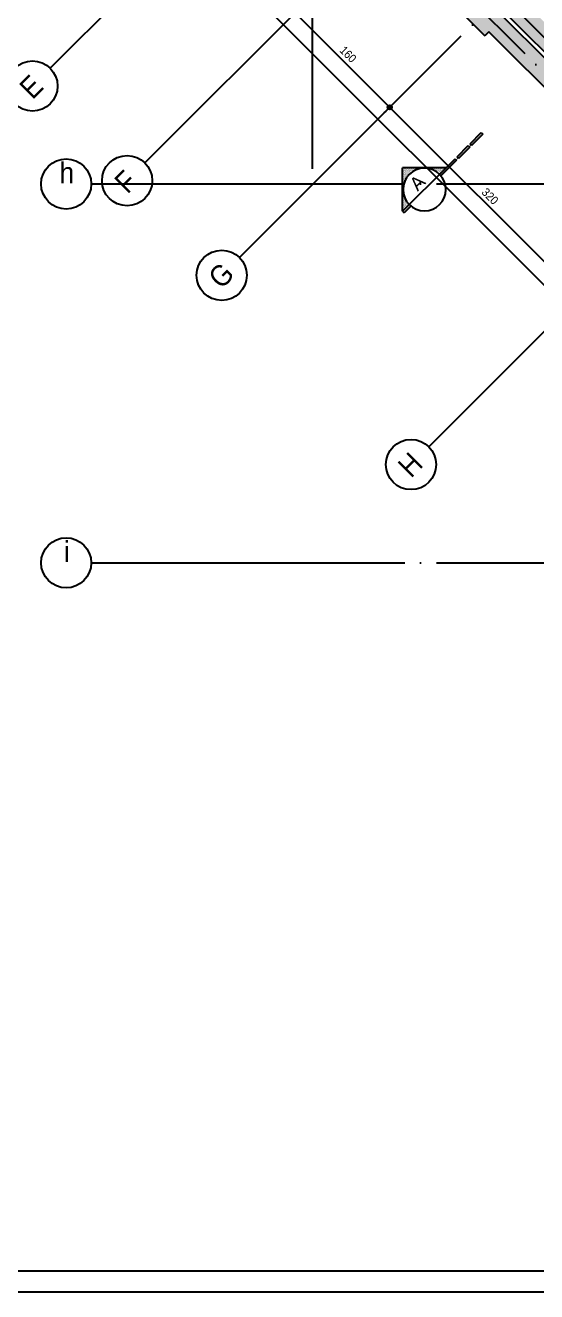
# Model space of a CAD drawing. Extents: x 460786 to 545292, y 30998 to 41694.
# Drawn here: x 477476 to 478087, y 37194 to 38708 of the extents above; entities that cross this region are included whole.
import ezdxf
from ezdxf.enums import TextEntityAlignment as Align

# ---------------------------------------------------------------- set-up
doc = ezdxf.new("R2010")
doc.units = 0
doc.header["$LTSCALE"] = 50
doc.header["$MEASUREMENT"] = 0
doc.header["$PDMODE"] = 35
doc.linetypes.add('DASHDOT', pattern=[5.5, 5, -0.25, 0, -0.25])
doc.layers.get('0').update_dxf_attribs({"linetype": 'CONTINUOUS'})
doc.layers.get('Defpoints').update_dxf_attribs({"linetype": 'CONTINUOUS'})
for name, color, linetype in [('A-Aks Balonu', 2, 'CONTINUOUS'), ('A-Aks Dikey', 12, 'DASHDOT'), ('A-Aks Yatay', 12, 'DASHDOT'), ('A-Betonarme', 6, 'CONTINUOUS'), ('A-Kesit Yazi', 4, 'CONTINUOUS'), ('A-Lejant', 23, 'CONTINUOUS'), ('A-Olcu DIS Dikey', 8, 'CONTINUOUS'), ('A-Tarama 1', 9, 'CONTINUOUS')]:
    doc.layers.add(name, color=color, linetype=linetype)
doc.styles.get("Standard").update_dxf_attribs({"font": 'arial.ttf', "width": 0.9})
doc.styles.add('STANDARD1', font='arial.ttf')
doc.dimstyles.new('EXIT', dxfattribs={"dimscale": 50, "dimtxt": 0.23, "dimasz": 0.03, "dimexe": 0.125, "dimexo": 0.5, "dimgap": 0.09, "dimtad": 1, "dimzin": 1, "dimdsep": 46, "dimtxsty": 'Standard', "dimblk": 'TICK', "dimcen": 0.2, "dimadec": 0, "dimazin": 0, "dimtfac": 1, "dimtix": 1, "dimtofl": 0, "dimtmove": 2, "dimatfit": 3, "dimldrblk": 'TICK', "dimfxl": 1, "dimtolj": 1, "dimtzin": 1, "dimarcsym": 0})

# ---------------------------------------------------------------- blocks, each defined once
blk = doc.blocks.new('aks')
blk.add_circle((-0.8, 38.6), 60)
at = {"width": 0.9}
blk.add_attdef('AKSNO', text='', height=50, dxfattribs=at).set_placement((-0.8, 38.6), align=Align.MIDDLE_CENTER)
blk = doc.blocks.new('*X5')
at = {"color": 0}
for p, q in [((116.4375, 395.075), (116.4375, 395.075)), ((116.45, 395.075), (116.45, 395.075)), ((116.45625, 395.0875), (116.45625, 395.0875)), ((116.4625, 395.1), (116.4625, 395.1)), ((116.4625, 395.075), (116.4625, 395.075)), ((116.46875, 395.0875), (116.46875, 395.0875)), ((116.475, 395.1), (116.475, 395.1)), ((116.475, 395.075), (116.475, 395.075)), ((116.48125, 395.1125), (116.48125, 395.1125)), ((116.48125, 395.0875), (116.48125, 395.0875)), ((116.4875, 395.125), (116.4875, 395.125)), ((116.4875, 395.1), (116.4875, 395.1)), ((116.4875, 395.075), (116.4875, 395.075)), ((116.49375, 395.1125), (116.49375, 395.1125)), ((116.49375, 395.0875), (116.49375, 395.0875)), ((116.5, 395.125), (116.5, 395.125)), ((116.5, 395.1), (116.5, 395.1)), ((116.5, 395.075), (116.5, 395.075)), ((116.50625, 395.1375), (116.50625, 395.1375)), ((116.50625, 395.1125), (116.50625, 395.1125)), ((116.50625, 395.0875), (116.50625, 395.0875)), ((116.5125, 395.15), (116.5125, 395.15)), ((116.5125, 395.125), (116.5125, 395.125)), ((116.5125, 395.1), (116.5125, 395.1)), ((116.5125, 395.075), (116.5125, 395.075)), ((116.51875, 395.1375), (116.51875, 395.1375)), ((116.51875, 395.1125), (116.51875, 395.1125)), ((116.51875, 395.0875), (116.51875, 395.0875)), ((116.525, 395.15), (116.525, 395.15)), ((116.525, 395.125), (116.525, 395.125)), ((116.525, 395.1), (116.525, 395.1)), ((116.525, 395.075), (116.525, 395.075)), ((116.53125, 395.1625), (116.53125, 395.1625)), ((116.53125, 395.1375), (116.53125, 395.1375)), ((116.53125, 395.1125), (116.53125, 395.1125)), ((116.53125, 395.0875), (116.53125, 395.0875)), ((116.5375, 395.175), (116.5375, 395.175)), ((116.5375, 395.15), (116.5375, 395.15)), ((116.5375, 395.125), (116.5375, 395.125)), ((116.5375, 395.1), (116.5375, 395.1)), ((116.5375, 395.075), (116.5375, 395.075)), ((116.54375, 395.1625), (116.54375, 395.1625)), ((116.54375, 395.1375), (116.54375, 395.1375)), ((116.54375, 395.1125), (116.54375, 395.1125)), ((116.54375, 395.0875), (116.54375, 395.0875)), ((116.55, 395.15), (116.55, 395.15)), ((116.55, 395.125), (116.55, 395.125)), ((116.55, 395.1), (116.55, 395.1)), ((116.55, 395.075), (116.55, 395.075)), ((116.55625, 395.1625), (116.55625, 395.1625)), ((116.55625, 395.1375), (116.55625, 395.1375)), ((116.55625, 395.1125), (116.55625, 395.1125)), ((116.55625, 395.0875), (116.55625, 395.0875)), ((116.5625, 395.15), (116.5625, 395.15)), ((116.5625, 395.125), (116.5625, 395.125)), ((116.5625, 395.1), (116.5625, 395.1)), ((116.5625, 395.075), (116.5625, 395.075)), ((116.56875, 395.1375), (116.56875, 395.1375)), ((116.56875, 395.1125), (116.56875, 395.1125)), ((116.56875, 395.0875), (116.56875, 395.0875)), ((116.575, 395.125), (116.575, 395.125)), ((116.575, 395.1), (116.575, 395.1)), ((116.575, 395.075), (116.575, 395.075)), ((116.58125, 395.1375), (116.58125, 395.1375)), ((116.58125, 395.1125), (116.58125, 395.1125)), ((116.58125, 395.0875), (116.58125, 395.0875)), ((116.5875, 395.125), (116.5875, 395.125)), ((116.5875, 395.1), (116.5875, 395.1)), ((116.5875, 395.075), (116.5875, 395.075)), ((116.59375, 395.1125), (116.59375, 395.1125)), ((116.59375, 395.0875), (116.59375, 395.0875)), ((116.6, 395.1), (116.6, 395.1)), ((116.6, 395.075), (116.6, 395.075)), ((116.60625, 395.1125), (116.60625, 395.1125)), ((116.60625, 395.0875), (116.60625, 395.0875)), ((116.6125, 395.1), (116.6125, 395.1)), ((116.6125, 395.075), (116.6125, 395.075)), ((116.61875, 395.0875), (116.61875, 395.0875)), ((116.625, 395.075), (116.625, 395.075)), ((116.63125, 395.0875), (116.63125, 395.0875)), ((116.6375, 395.075), (116.6375, 395.075)), ((116.20625, 394.8375), (116.20625, 394.8375)), ((116.2125, 394.85), (116.2125, 394.85)), ((116.23125, 394.8625), (116.23125, 394.8625)), ((116.2375, 394.875), (116.2375, 394.875)), ((116.25625, 394.8875), (116.25625, 394.8875)), ((116.2625, 394.9), (116.2625, 394.9)), ((116.28125, 394.9125), (116.28125, 394.9125)), ((116.2875, 394.925), (116.2875, 394.925)), ((116.30625, 394.9375), (116.30625, 394.9375)), ((116.3125, 394.95), (116.3125, 394.95)), ((116.325, 394.95), (116.325, 394.95)), ((116.33125, 394.9625), (116.33125, 394.9625)), ((116.3375, 394.975), (116.3375, 394.975)), ((116.34375, 394.9625), (116.34375, 394.9625)), ((116.35, 394.975), (116.35, 394.975)), ((116.35625, 394.9875), (116.35625, 394.9875)), ((116.35625, 394.9625), (116.35625, 394.9625)), ((116.3625, 395), (116.3625, 395)), ((116.3625, 394.975), (116.3625, 394.975)), ((116.36875, 394.9875), (116.36875, 394.9875)), ((116.375, 395), (116.375, 395)), ((116.375, 394.975), (116.375, 394.975)), ((116.38125, 395.0125), (116.38125, 395.0125)), ((116.38125, 394.9875), (116.38125, 394.9875)), ((116.3875, 395.025), (116.3875, 395.025)), ((116.3875, 395), (116.3875, 395)), ((116.39375, 395.0125), (116.39375, 395.0125)), ((116.39375, 394.9875), (116.39375, 394.9875)), ((116.4, 395.025), (116.4, 395.025)), ((116.4, 395), (116.4, 395)), ((116.40625, 395.0375), (116.40625, 395.0375)), ((116.40625, 395.0125), (116.40625, 395.0125)), ((116.40625, 394.9875), (116.40625, 394.9875)), ((116.4125, 395.05), (116.4125, 395.05)), ((116.4125, 395.025), (116.4125, 395.025)), ((116.4125, 395), (116.4125, 395)), ((116.41875, 395.0375), (116.41875, 395.0375)), ((116.41875, 395.0125), (116.41875, 395.0125)), ((116.425, 395.05), (116.425, 395.05)), ((116.425, 395.025), (116.425, 395.025)), ((116.425, 395), (116.425, 395)), ((116.43125, 395.0625), (116.43125, 395.0625)), ((116.43125, 395.0375), (116.43125, 395.0375)), ((116.43125, 395.0125), (116.43125, 395.0125)), ((116.4375, 395.05), (116.4375, 395.05)), ((116.4375, 395.025), (116.4375, 395.025)), ((116.4375, 395), (116.4375, 395)), ((116.44375, 395.0625), (116.44375, 395.0625)), ((116.44375, 395.0375), (116.44375, 395.0375)), ((116.44375, 395.0125), (116.44375, 395.0125)), ((116.45, 395.05), (116.45, 395.05)), ((116.45, 395.025), (116.45, 395.025)), ((116.45, 395), (116.45, 395)), ((116.45625, 395.0625), (116.45625, 395.0625)), ((116.45625, 395.0375), (116.45625, 395.0375)), ((116.45625, 395.0125), (116.45625, 395.0125)), ((116.4625, 395.05), (116.4625, 395.05)), ((116.4625, 395.025), (116.4625, 395.025)), ((116.4625, 395), (116.4625, 395)), ((116.46875, 395.0625), (116.46875, 395.0625)), ((116.46875, 395.0375), (116.46875, 395.0375)), ((116.46875, 395.0125), (116.46875, 395.0125)), ((116.475, 395.05), (116.475, 395.05)), ((116.475, 395.025), (116.475, 395.025)), ((116.48125, 395.0625), (116.48125, 395.0625)), ((116.48125, 395.0375), (116.48125, 395.0375)), ((116.48125, 395.0125), (116.48125, 395.0125)), ((116.4875, 395.05), (116.4875, 395.05)), ((116.4875, 395.025), (116.4875, 395.025)), ((116.49375, 395.0625), (116.49375, 395.0625)), ((116.49375, 395.0375), (116.49375, 395.0375)), ((116.49375, 395.0125), (116.49375, 395.0125)), ((116.5, 395.05), (116.5, 395.05)), ((116.5, 395.025), (116.5, 395.025)), ((116.50625, 395.0625), (116.50625, 395.0625)), ((116.50625, 395.0375), (116.50625, 395.0375)), ((116.50625, 395.0125), (116.50625, 395.0125)), ((116.5125, 395.05), (116.5125, 395.05)), ((116.5125, 395.025), (116.5125, 395.025)), ((116.51875, 395.0625), (116.51875, 395.0625)), ((116.51875, 395.0375), (116.51875, 395.0375)), ((116.51875, 395.0125), (116.51875, 395.0125)), ((116.525, 395.05), (116.525, 395.05)), ((116.525, 395.025), (116.525, 395.025)), ((116.53125, 395.0625), (116.53125, 395.0625)), ((116.53125, 395.0375), (116.53125, 395.0375)), ((116.53125, 395.0125), (116.53125, 395.0125)), ((116.5375, 395.05), (116.5375, 395.05)), ((116.5375, 395.025), (116.5375, 395.025)), ((116.54375, 395.0625), (116.54375, 395.0625)), ((116.54375, 395.0375), (116.54375, 395.0375)), ((116.54375, 395.0125), (116.54375, 395.0125)), ((116.55, 395.05), (116.55, 395.05)), ((116.55, 395.025), (116.55, 395.025)), ((116.55625, 395.0625), (116.55625, 395.0625)), ((116.55625, 395.0375), (116.55625, 395.0375)), ((116.55625, 395.0125), (116.55625, 395.0125)), ((116.5625, 395.05), (116.5625, 395.05)), ((116.5625, 395.025), (116.5625, 395.025)), ((116.56875, 395.0625), (116.56875, 395.0625)), ((116.56875, 395.0375), (116.56875, 395.0375)), ((116.56875, 395.0125), (116.56875, 395.0125)), ((116.575, 395.05), (116.575, 395.05)), ((116.575, 395.025), (116.575, 395.025)), ((116.58125, 395.0625), (116.58125, 395.0625)), ((116.58125, 395.0375), (116.58125, 395.0375)), ((116.58125, 395.0125), (116.58125, 395.0125)), ((116.5875, 395.05), (116.5875, 395.05)), ((116.5875, 395.025), (116.5875, 395.025)), ((116.59375, 395.0625), (116.59375, 395.0625)), ((116.59375, 395.0375), (116.59375, 395.0375)), ((116.59375, 395.0125), (116.59375, 395.0125)), ((116.6, 395.05), (116.6, 395.05)), ((116.6, 395.025), (116.6, 395.025)), ((116.60625, 395.0625), (116.60625, 395.0625)), ((116.60625, 395.0375), (116.60625, 395.0375)), ((116.60625, 395.0125), (116.60625, 395.0125)), ((116.6125, 395.05), (116.6125, 395.05)), ((116.6125, 395.025), (116.6125, 395.025)), ((116.61875, 395.0625), (116.61875, 395.0625)), ((116.61875, 395.0375), (116.61875, 395.0375)), ((116.61875, 395.0125), (116.61875, 395.0125)), ((116.625, 395.05), (116.625, 395.05)), ((116.625, 395.025), (116.625, 395.025)), ((116.625, 395), (116.625, 395)), ((116.63125, 395.0625), (116.63125, 395.0625)), ((116.63125, 395.0375), (116.63125, 395.0375)), ((116.63125, 395.0125), (116.63125, 395.0125)), ((116.6375, 395.05), (116.6375, 395.05)), ((116.6375, 395.025), (116.6375, 395.025)), ((116.6375, 395), (116.6375, 395)), ((116.64375, 395.0625), (116.64375, 395.0625)), ((116.64375, 395.0375), (116.64375, 395.0375)), ((116.64375, 395.0125), (116.64375, 395.0125)), ((116.65, 395.05), (116.65, 395.05)), ((116.65, 395.025), (116.65, 395.025)), ((116.65, 395), (116.65, 395)), ((116.65625, 395.0625), (116.65625, 395.0625)), ((116.65625, 395.0375), (116.65625, 395.0375)), ((116.65625, 395.0125), (116.65625, 395.0125)), ((116.6625, 395.05), (116.6625, 395.05)), ((116.6625, 395.025), (116.6625, 395.025)), ((116.6625, 395), (116.6625, 395)), ((116.66875, 395.0375), (116.66875, 395.0375)), ((116.66875, 395.0125), (116.66875, 395.0125)), ((116.66875, 394.9875), (116.66875, 394.9875)), ((116.675, 395.025), (116.675, 395.025)), ((116.675, 395), (116.675, 395)), ((116.68125, 395.0375), (116.68125, 395.0375)), ((116.68125, 395.0125), (116.68125, 395.0125)), ((116.68125, 394.9875), (116.68125, 394.9875)), ((116.6875, 395.025), (116.6875, 395.025)), ((116.6875, 395), (116.6875, 395)), ((116.69375, 395.0125), (116.69375, 395.0125)), ((116.69375, 394.9875), (116.69375, 394.9875)), ((116.7, 395), (116.7, 395)), ((116.70625, 395.0125), (116.70625, 395.0125)), ((116.70625, 394.9875), (116.70625, 394.9875)), ((116.7125, 395), (116.7125, 395)), ((116.7125, 394.975), (116.7125, 394.975)), ((116.71875, 394.9875), (116.71875, 394.9875)), ((116.725, 394.975), (116.725, 394.975)), ((116.73125, 394.9875), (116.73125, 394.9875)), ((116.73125, 394.9625), (116.73125, 394.9625)), ((116.7375, 394.975), (116.7375, 394.975)), ((116.74375, 394.9625), (116.74375, 394.9625)), ((116.75, 394.95), (116.75, 394.95)), ((116.75625, 394.9625), (116.75625, 394.9625)), ((116.7625, 394.95), (116.7625, 394.95)), ((116.76875, 394.9375), (116.76875, 394.9375)), ((116.78125, 394.9375), (116.78125, 394.9375)), ((116.7875, 394.925), (116.7875, 394.925)), ((116.80625, 394.9125), (116.80625, 394.9125)), ((116.83125, 394.8875), (116.83125, 394.8875)), ((116.85625, 394.8625), (116.85625, 394.8625)), ((116.8625, 394.85), (116.8625, 394.85)), ((116.88125, 394.8375), (116.88125, 394.8375)), ((115.98125, 394.6125), (115.98125, 394.6125)), ((115.9875, 394.625), (115.9875, 394.625)), ((115.99375, 394.6125), (115.99375, 394.6125)), ((116, 394.625), (116, 394.625)), ((116.00625, 394.6375), (116.00625, 394.6375)), ((116.00625, 394.6125), (116.00625, 394.6125)), ((116.0125, 394.65), (116.0125, 394.65)), ((116.0125, 394.625), (116.0125, 394.625)), ((116.01875, 394.6375), (116.01875, 394.6375)), ((116.01875, 394.6125), (116.01875, 394.6125)), ((116.025, 394.65), (116.025, 394.65)), ((116.025, 394.625), (116.025, 394.625)), ((116.03125, 394.6625), (116.03125, 394.6625)), ((116.03125, 394.6375), (116.03125, 394.6375)), ((116.03125, 394.6125), (116.03125, 394.6125)), ((116.0375, 394.675), (116.0375, 394.675)), ((116.0375, 394.65), (116.0375, 394.65)), ((116.0375, 394.625), (116.0375, 394.625)), ((116.04375, 394.6625), (116.04375, 394.6625)), ((116.04375, 394.6375), (116.04375, 394.6375)), ((116.04375, 394.6125), (116.04375, 394.6125)), ((116.05, 394.675), (116.05, 394.675)), ((116.05, 394.65), (116.05, 394.65)), ((116.05, 394.625), (116.05, 394.625)), ((116.05625, 394.6875), (116.05625, 394.6875)), ((116.05625, 394.6625), (116.05625, 394.6625)), ((116.05625, 394.6375), (116.05625, 394.6375)), ((116.05625, 394.6125), (116.05625, 394.6125)), ((116.0625, 394.7), (116.0625, 394.7)), ((116.0625, 394.675), (116.0625, 394.675)), ((116.0625, 394.65), (116.0625, 394.65)), ((116.0625, 394.625), (116.0625, 394.625)), ((116.06875, 394.6875), (116.06875, 394.6875)), ((116.06875, 394.6625), (116.06875, 394.6625)), ((116.06875, 394.6375), (116.06875, 394.6375)), ((116.06875, 394.6125), (116.06875, 394.6125)), ((116.075, 394.7), (116.075, 394.7)), ((116.075, 394.675), (116.075, 394.675)), ((116.075, 394.65), (116.075, 394.65)), ((116.075, 394.625), (116.075, 394.625)), ((116.08125, 394.7125), (116.08125, 394.7125)), ((116.08125, 394.6875), (116.08125, 394.6875)), ((116.08125, 394.6625), (116.08125, 394.6625)), ((116.08125, 394.6375), (116.08125, 394.6375)), ((116.08125, 394.6125), (116.08125, 394.6125)), ((116.0875, 394.725), (116.0875, 394.725)), ((116.0875, 394.7), (116.0875, 394.7)), ((116.0875, 394.675), (116.0875, 394.675)), ((116.0875, 394.65), (116.0875, 394.65)), ((116.0875, 394.625), (116.0875, 394.625)), ((116.09375, 394.7125), (116.09375, 394.7125)), ((116.09375, 394.6875), (116.09375, 394.6875)), ((116.09375, 394.6625), (116.09375, 394.6625)), ((116.09375, 394.6375), (116.09375, 394.6375)), ((116.09375, 394.6125), (116.09375, 394.6125)), ((116.1, 394.725), (116.1, 394.725)), ((116.1, 394.7), (116.1, 394.7)), ((116.1, 394.675), (116.1, 394.675)), ((116.1, 394.65), (116.1, 394.65)), ((116.1, 394.625), (116.1, 394.625)), ((116.10625, 394.7375), (116.10625, 394.7375)), ((116.10625, 394.7125), (116.10625, 394.7125)), ((116.10625, 394.6875), (116.10625, 394.6875)), ((116.10625, 394.6625), (116.10625, 394.6625)), ((116.10625, 394.6375), (116.10625, 394.6375)), ((116.10625, 394.6125), (116.10625, 394.6125)), ((116.1125, 394.75), (116.1125, 394.75)), ((116.1125, 394.725), (116.1125, 394.725)), ((116.1125, 394.7), (116.1125, 394.7)), ((116.1125, 394.675), (116.1125, 394.675)), ((116.1125, 394.65), (116.1125, 394.65)), ((116.1125, 394.625), (116.1125, 394.625)), ((116.11875, 394.7375), (116.11875, 394.7375)), ((116.11875, 394.7125), (116.11875, 394.7125)), ((116.11875, 394.6875), (116.11875, 394.6875)), ((116.11875, 394.6625), (116.11875, 394.6625)), ((116.11875, 394.6375), (116.11875, 394.6375)), ((116.11875, 394.6125), (116.11875, 394.6125)), ((116.125, 394.75), (116.125, 394.75)), ((116.125, 394.725), (116.125, 394.725)), ((116.125, 394.7), (116.125, 394.7)), ((116.125, 394.675), (116.125, 394.675)), ((116.125, 394.65), (116.125, 394.65)), ((116.125, 394.625), (116.125, 394.625)), ((116.13125, 394.7625), (116.13125, 394.7625)), ((116.13125, 394.7375), (116.13125, 394.7375)), ((116.13125, 394.7125), (116.13125, 394.7125)), ((116.13125, 394.6875), (116.13125, 394.6875)), ((116.13125, 394.6625), (116.13125, 394.6625)), ((116.13125, 394.6375), (116.13125, 394.6375)), ((116.13125, 394.6125), (116.13125, 394.6125)), ((116.1375, 394.775), (116.1375, 394.775)), ((116.1375, 394.75), (116.1375, 394.75)), ((116.1375, 394.725), (116.1375, 394.725)), ((116.1375, 394.7), (116.1375, 394.7)), ((116.1375, 394.675), (116.1375, 394.675)), ((116.1375, 394.65), (116.1375, 394.65)), ((116.1375, 394.625), (116.1375, 394.625)), ((116.14375, 394.7625), (116.14375, 394.7625)), ((116.14375, 394.7375), (116.14375, 394.7375)), ((116.14375, 394.7125), (116.14375, 394.7125)), ((116.14375, 394.6875), (116.14375, 394.6875)), ((116.14375, 394.6625), (116.14375, 394.6625)), ((116.15, 394.775), (116.15, 394.775)), ((116.15, 394.75), (116.15, 394.75)), ((116.15, 394.725), (116.15, 394.725)), ((116.15, 394.7), (116.15, 394.7)), ((116.15625, 394.7875), (116.15625, 394.7875)), ((116.15625, 394.7625), (116.15625, 394.7625)), ((116.15625, 394.7375), (116.15625, 394.7375)), ((116.1625, 394.8), (116.1625, 394.8)), ((116.1625, 394.775), (116.1625, 394.775)), ((116.1625, 394.75), (116.1625, 394.75)), ((116.16875, 394.7875), (116.16875, 394.7875)), ((116.16875, 394.7625), (116.16875, 394.7625)), ((116.175, 394.8), (116.175, 394.8)), ((116.175, 394.775), (116.175, 394.775)), ((116.18125, 394.8125), (116.18125, 394.8125)), ((116.18125, 394.7875), (116.18125, 394.7875)), ((116.1875, 394.825), (116.1875, 394.825)), ((116.1875, 394.8), (116.1875, 394.8)), ((116.19375, 394.8125), (116.19375, 394.8125)), ((116.2, 394.825), (116.2, 394.825)), ((116.8875, 394.825), (116.8875, 394.825)), ((116.89375, 394.8125), (116.89375, 394.8125)), ((116.9, 394.8), (116.9, 394.8)), ((116.90625, 394.8125), (116.90625, 394.8125)), ((116.90625, 394.7875), (116.90625, 394.7875)), ((116.9125, 394.8), (116.9125, 394.8)), ((116.9125, 394.775), (116.9125, 394.775)), ((116.91875, 394.7875), (116.91875, 394.7875)), ((116.91875, 394.7625), (116.91875, 394.7625)), ((116.925, 394.775), (116.925, 394.775)), ((116.925, 394.75), (116.925, 394.75)), ((116.925, 394.725), (116.925, 394.725)), ((116.93125, 394.7875), (116.93125, 394.7875)), ((116.93125, 394.7625), (116.93125, 394.7625)), ((116.93125, 394.7375), (116.93125, 394.7375)), ((116.93125, 394.7125), (116.93125, 394.7125)), ((116.9375, 394.775), (116.9375, 394.775)), ((116.9375, 394.75), (116.9375, 394.75)), ((116.9375, 394.725), (116.9375, 394.725)), ((116.9375, 394.7), (116.9375, 394.7)), ((116.9375, 394.675), (116.9375, 394.675)), ((116.94375, 394.7625), (116.94375, 394.7625)), ((116.94375, 394.7375), (116.94375, 394.7375)), ((116.94375, 394.7125), (116.94375, 394.7125)), ((116.94375, 394.6875), (116.94375, 394.6875)), ((116.94375, 394.6625), (116.94375, 394.6625)), ((116.94375, 394.6375), (116.94375, 394.6375)), ((116.94375, 394.6125), (116.94375, 394.6125)), ((116.95, 394.75), (116.95, 394.75)), ((116.95, 394.725), (116.95, 394.725)), ((116.95, 394.7), (116.95, 394.7)), ((116.95, 394.675), (116.95, 394.675)), ((116.95, 394.65), (116.95, 394.65)), ((116.95, 394.625), (116.95, 394.625)), ((116.95625, 394.7625), (116.95625, 394.7625)), ((116.95625, 394.7375), (116.95625, 394.7375)), ((116.95625, 394.7125), (116.95625, 394.7125)), ((116.95625, 394.6875), (116.95625, 394.6875)), ((116.95625, 394.6625), (116.95625, 394.6625)), ((116.95625, 394.6375), (116.95625, 394.6375)), ((116.95625, 394.6125), (116.95625, 394.6125)), ((116.9625, 394.75), (116.9625, 394.75)), ((116.9625, 394.725), (116.9625, 394.725)), ((116.9625, 394.7), (116.9625, 394.7)), ((116.9625, 394.675), (116.9625, 394.675)), ((116.9625, 394.65), (116.9625, 394.65)), ((116.9625, 394.625), (116.9625, 394.625)), ((116.96875, 394.7375), (116.96875, 394.7375)), ((116.96875, 394.7125), (116.96875, 394.7125)), ((116.96875, 394.6875), (116.96875, 394.6875)), ((116.96875, 394.6625), (116.96875, 394.6625)), ((116.96875, 394.6375), (116.96875, 394.6375)), ((116.96875, 394.6125), (116.96875, 394.6125)), ((116.975, 394.725), (116.975, 394.725)), ((116.975, 394.7), (116.975, 394.7)), ((116.975, 394.675), (116.975, 394.675)), ((116.975, 394.65), (116.975, 394.65)), ((116.975, 394.625), (116.975, 394.625)), ((116.98125, 394.7375), (116.98125, 394.7375)), ((116.98125, 394.7125), (116.98125, 394.7125)), ((116.98125, 394.6875), (116.98125, 394.6875)), ((116.98125, 394.6625), (116.98125, 394.6625)), ((116.98125, 394.6375), (116.98125, 394.6375)), ((116.98125, 394.6125), (116.98125, 394.6125)), ((116.9875, 394.725), (116.9875, 394.725)), ((116.9875, 394.7), (116.9875, 394.7)), ((116.9875, 394.675), (116.9875, 394.675)), ((116.9875, 394.65), (116.9875, 394.65)), ((116.9875, 394.625), (116.9875, 394.625)), ((116.99375, 394.7125), (116.99375, 394.7125)), ((116.99375, 394.6875), (116.99375, 394.6875)), ((116.99375, 394.6625), (116.99375, 394.6625)), ((116.99375, 394.6375), (116.99375, 394.6375)), ((116.99375, 394.6125), (116.99375, 394.6125)), ((117, 394.7), (117, 394.7)), ((117, 394.675), (117, 394.675)), ((117, 394.65), (117, 394.65)), ((117, 394.625), (117, 394.625)), ((117.00625, 394.7125), (117.00625, 394.7125)), ((117.00625, 394.6875), (117.00625, 394.6875)), ((117.00625, 394.6625), (117.00625, 394.6625)), ((117.00625, 394.6375), (117.00625, 394.6375)), ((117.00625, 394.6125), (117.00625, 394.6125)), ((117.0125, 394.7), (117.0125, 394.7)), ((117.0125, 394.675), (117.0125, 394.675)), ((117.0125, 394.65), (117.0125, 394.65)), ((117.0125, 394.625), (117.0125, 394.625)), ((117.01875, 394.6875), (117.01875, 394.6875)), ((117.01875, 394.6625), (117.01875, 394.6625)), ((117.01875, 394.6375), (117.01875, 394.6375)), ((117.01875, 394.6125), (117.01875, 394.6125)), ((117.025, 394.675), (117.025, 394.675)), ((117.025, 394.65), (117.025, 394.65)), ((117.025, 394.625), (117.025, 394.625)), ((117.03125, 394.6875), (117.03125, 394.6875)), ((117.03125, 394.6625), (117.03125, 394.6625)), ((117.03125, 394.6375), (117.03125, 394.6375)), ((117.03125, 394.6125), (117.03125, 394.6125)), ((117.0375, 394.675), (117.0375, 394.675)), ((117.0375, 394.65), (117.0375, 394.65)), ((117.0375, 394.625), (117.0375, 394.625)), ((117.04375, 394.6625), (117.04375, 394.6625)), ((117.04375, 394.6375), (117.04375, 394.6375)), ((117.04375, 394.6125), (117.04375, 394.6125)), ((117.05, 394.65), (117.05, 394.65)), ((117.05, 394.625), (117.05, 394.625)), ((117.05625, 394.6625), (117.05625, 394.6625)), ((117.05625, 394.6375), (117.05625, 394.6375)), ((117.05625, 394.6125), (117.05625, 394.6125)), ((117.0625, 394.65), (117.0625, 394.65)), ((117.0625, 394.625), (117.0625, 394.625)), ((117.06875, 394.6375), (117.06875, 394.6375)), ((117.06875, 394.6125), (117.06875, 394.6125)), ((117.075, 394.625), (117.075, 394.625)), ((117.08125, 394.6375), (117.08125, 394.6375)), ((117.08125, 394.6125), (117.08125, 394.6125)), ((117.0875, 394.625), (117.0875, 394.625)), ((117.09375, 394.6125), (117.09375, 394.6125)), ((117.10625, 394.6125), (117.10625, 394.6125))]:
    blk.add_line(p, q, dxfattribs=at)
blk = doc.blocks.new('kesit-p2')
h = blk.add_hatch()
h.set_pattern_fill('DOTS', scale=0.2, angle=90)
h.set_pattern_definition([(90, (294857.23727, 191937.31927), (-0.3175, 0.15875), [0, -0.3175])])
h.paths.add_polyline_path([(107.5, 62.4), (107.5, 51.2, -0.023249), (109.9, 51.1), (109.9, 62.4)])
h.paths.add_polyline_path([(107.5, 0), (107.5, -11.2), (107.5, -26.5), (109.9, -26.5), (109.9, 0.1, -0.023249)])
h.paths.add_polyline_path([(107.5, -29.5), (107.5, -48.6), (109.9, -48.6), (109.9, -29.5)])
h.paths.add_polyline_path([(107.5, -51.5), (107.5, -70.6), (109.9, -70.6), (109.9, -51.5)])
at = {"color": 0}
for p, q in [((107.5, 62.4), (70.7, 25.6)), ((107.5, -11.2), (107.5, 62.4)), ((109.9, 51.1), (109.9, 62.4)), ((107.5, -11.2), (70.7, 25.6)), ((109.9, -26.5), (109.9, 0.1)), ((109.9, -48.6), (109.9, -29.5)), ((109.9, -70.6), (109.9, -51.5))]:
    blk.add_line(p, q, dxfattribs=at)
for p, q in [((107.5, 62.4), (109.9, 62.4)), ((107.5, -11.2), (107.5, -26.5)), ((107.5, -26.5), (109.9, -26.5)), ((107.5, -29.5), (107.5, -48.6)), ((107.5, -29.5), (109.9, -29.5)), ((107.5, -48.6), (109.9, -48.6)), ((107.5, -51.5), (107.5, -70.6)), ((107.5, -51.5), (109.9, -51.5)), ((107.5, -70.6), (109.9, -70.6))]:
    blk.add_line(p, q)
blk.add_circle((107.5, 25.6), 25.6, dxfattribs=at)
at = {"color": 7, "xscale": 64, "yscale": 64, "zscale": 64, "rotation": 90}
blk.add_blockref('*X5', (25362.4, -7433.1), dxfattribs=at)
at = {"style": 'STANDARD1'}
blk.add_attdef('TEXT', text='', height=16, dxfattribs=at).set_placement((95.7, 25.8), align=Align.MIDDLE_CENTER)
at = {"style": 'STANDARD1', "width": 0.6}
blk.add_attdef('TEXT', text='', height=12, dxfattribs=at).set_placement((119.9, 26.6), align=Align.MIDDLE_CENTER)
blk = doc.blocks.new('TICK', base_point=(53.7, 38.1))
blk.add_line((55.4, 38.1), (52, 38.1))
blk.add_circle((53.7, 38.1), 1.67)
blk = doc.blocks.new('*D400')
at = {"layer": 'A-Olcu DIS Dikey', "color": 0, "lineweight": -2, "transparency": 16777216}
for p, q in [((477792.1, 38716.4), (477794.2, 38718.6)), ((477910.7, 38610.9), (477799.7, 38721.9)), ((477905.2, 38603.3), (477907.4, 38605.4))]:
    blk.add_line(p, q, dxfattribs=at)
at = {"layer": 'Defpoints', "color": 0, "transparency": 16777216}
for p in [(477809.8, 38734.1), (477798.6, 38723), (477922.9, 38621)]:
    blk.add_point(p, dxfattribs=at)
at = {"layer": 'A-Olcu DIS Dikey', "color": 0, "lineweight": -2, "transparency": 16777216, "xscale": 1.5, "yscale": 1.5, "zscale": 1.5}
for p, rotation in [((477798.6, 38723), 134.999999999776), ((477911.8, 38609.9), 314.999999999776)]:
    blk.add_blockref('TICK', p, dxfattribs=dict(at, rotation=rotation))
at = {"layer": 'A-Olcu DIS Dikey', "color": 0, "transparency": 16777216, "insert": (477862, 38673.2), "char_height": 10, "attachment_point": 5, "rotation": 315}
blk.add_mtext('\\A1;160', dxfattribs=at)
blk = doc.blocks.new('*D401')
at = {"layer": 'A-Olcu DIS Dikey', "color": 0, "lineweight": -2, "transparency": 16777216}
for p, q in [((477912.8, 38608.8), (478137, 38384.6)), ((477905.2, 38603.3), (477907.4, 38605.4)), ((478131.5, 38377), (478133.6, 38379.2))]:
    blk.add_line(p, q, dxfattribs=at)
at = {"layer": 'Defpoints', "color": 0, "transparency": 16777216}
for p in [(477922.9, 38621), (478138.1, 38383.6), (478149.2, 38394.7)]:
    blk.add_point(p, dxfattribs=at)
at = {"layer": 'A-Olcu DIS Dikey', "color": 0, "lineweight": -2, "transparency": 16777216, "xscale": 1.5, "yscale": 1.5, "zscale": 1.5}
for p, rotation in [((477911.8, 38609.9), 134.999999999776), ((478138.1, 38383.6), 314.999999999776)]:
    blk.add_blockref('TICK', p, dxfattribs=dict(at, rotation=rotation))
at = {"layer": 'A-Olcu DIS Dikey', "color": 0, "transparency": 16777216, "insert": (478031.7, 38503.5), "char_height": 10, "attachment_point": 5, "rotation": 315}
blk.add_mtext('\\A1;320', dxfattribs=at)
blk = doc.blocks.new('*D407')
at = {"layer": 'A-Olcu DIS Dikey', "color": 0, "lineweight": -2, "transparency": 16777216}
for p, q in [((476976.8, 39503.4), (476978.9, 39505.6)), ((478363.3, 38130.1), (476984.4, 39508.9)), ((478357.8, 38122.5), (478359.9, 38124.6))]:
    blk.add_line(p, q, dxfattribs=at)
at = {"layer": 'Defpoints', "color": 0, "transparency": 16777216}
for p in [(476994.5, 39521.1), (476983.4, 39510), (478375.4, 38140.1)]:
    blk.add_point(p, dxfattribs=at)
at = {"layer": 'A-Olcu DIS Dikey', "color": 0, "lineweight": -2, "transparency": 16777216, "xscale": 1.5, "yscale": 1.5, "zscale": 1.5}
for p, rotation in [((476983.4, 39510), 134.999999999776), ((478364.3, 38129), 314.999999999776)]:
    blk.add_blockref('TICK', p, dxfattribs=dict(at, rotation=rotation))
at = {"layer": 'A-Olcu DIS Dikey', "color": 0, "transparency": 16777216, "insert": (477680.6, 38826.3), "char_height": 10, "attachment_point": 5, "rotation": 315}
blk.add_mtext('\\A1;1953', dxfattribs=at)

msp = doc.modelspace()

# ---------------------------------------------------------------- hatches: boundary and pattern name
at = {"layer": 'A-Tarama 1'}
h = msp.add_hatch(dxfattribs=at)
h.set_pattern_fill('ANSI33', color=256, scale=30, angle=180, style=0)
h.set_pattern_definition([(225, (-999.023, 1950.459), (5.30330086, -5.30330086), []), (225, (-1004.3264, 1950.459), (5.30330086, -5.30330086), [3.75, -1.875])])
h.paths.add_polyline_path([(481000.58, 41099.23), (480580.08, 41099.23), (480580.08, 41074.23), (481000.58, 41074.23)])
h.paths.add_polyline_path([(481452.58, 41099.23), (481040.58, 41099.23), (481040.58, 41074.23), (481452.58, 41074.23)])
h.paths.add_polyline_path([(481905.58, 41099.23), (481492.58, 41099.23), (481492.58, 41074.23), (481905.58, 41074.23)])
h.paths.add_polyline_path([(482390.58, 40768.2), (482810.58, 40768.2), (482810.58, 40793.2), (482365.58, 40793.2), (482365.58, 40679.2), (481938.58, 40679.2), (481938.58, 41059.23), (481913.58, 41059.23), (481913.58, 40654.2), (482026.58, 40654.2), (482026.58, 40341.2), (481913.58, 40341.2), (481913.58, 40316.2), (482051.58, 40316.2), (482051.58, 40654.2), (482390.58, 40654.2)])
h.paths.add_polyline_path([(482850.58, 40793.2), (482810.58, 40793.2), (482810.58, 40753.2), (482850.58, 40753.2)])
h.paths.add_polyline_path([(483262.58, 40793.2), (482850.58, 40793.2), (482850.58, 40768.2), (483262.58, 40768.2)])
h.paths.add_polyline_path([(483302.58, 40793.2), (483262.58, 40793.2), (483262.58, 40753.2), (483302.58, 40753.2)])
h.paths.add_polyline_path([(483747.58, 40793.2), (483302.58, 40793.2), (483302.58, 40768.2), (483722.58, 40768.2), (483722.58, 40653.23), (484062.58, 40653.23), (484062.58, 40315.7), (484200.58, 40315.7), (484200.58, 40340.7), (484087.58, 40340.7), (484087.58, 40653.23), (484200.58, 40653.23), (484200.58, 40880.2), (484673.54, 40880.2, -0.1883118), (484679.22, 38960.85), (484663.51, 38976.56), (484641.03, 38999.04), (484612.75, 38970.75), (484641.03, 38942.47), (484651.64, 38953.07), (484849.63, 38755.08), (484839.02, 38744.48), (484867.31, 38716.19), (484895.59, 38744.48), (484867.31, 38772.76), (484698.58, 38941.49, 0.1883593), (484700.46, 40880.2), (484700.58, 40880.2), (484700.58, 40905.2), (484690.58, 40905.2), (484175.58, 40905.2), (484175.58, 40678.23), (483747.58, 40678.23)])
h.paths.add_polyline_path([(484867.31, 38716.19), (484849.63, 38733.87), (484651.64, 38535.88), (484669.32, 38518.2)])
h.paths.add_polyline_path([(484669.32, 38518.2), (484651.64, 38535.88), (484641.03, 38546.49), (484630.43, 38535.88), (484432.44, 38733.87), (484443.04, 38744.48), (484414.76, 38772.76), (484386.47, 38744.48), (484414.76, 38716.19), (484517.87, 38613.08, -0.0582319), (484199.07, 38083.35), (484216.77, 38065.65, 0.0576881), (484536.26, 38594.69), (484612.75, 38518.2), (484641.03, 38489.92)])
h.paths.add_polyline_path([(484216.77, 38065.65), (484188.48, 38093.94), (484160.2, 38065.65), (484160.65, 38065.2), (484188.48, 38037.37)])
h.paths.add_polyline_path([(483753.61, 38507.6), (483764.22, 38518.2), (483747.58, 38534.84), (483747.58, 38958.2), (483747.58, 39071.2), (483797.58, 39071.2), (483797.58, 39096.2), (483722.58, 39096.2), (483722.58, 38983.2), (483302.58, 38983.2), (483302.58, 38998.2), (483262.58, 38998.2), (483262.58, 38983.2), (482850.58, 38983.2), (482850.58, 38998.2), (482810.58, 38998.2), (482810.58, 38983.2), (482389.58, 38983.2), (482389.58, 39096.2), (482051.58, 39096.2), (482051.58, 39435.2), (481913.58, 39435.2), (481913.58, 39410.2), (482026.58, 39410.2), (482026.58, 39096.2), (481913.58, 39096.2), (481913.58, 38989.73, -0.3196639), (480580.58, 38989.73), (480580.58, 38999.2), (480547.58, 38999.2), (480547.58, 38959.2), (480580.58, 38959.2, 0.3113716), (481913.58, 38959.2), (481913.58, 38958.2), (481938.58, 38958.2), (481938.58, 39071.2), (482364.58, 39071.2), (482364.58, 38958.2), (483722.58, 38958.2), (483722.58, 38533.13), (483707.65, 38518.2), (483735.94, 38489.92), (484160.2, 38065.65), (484177.88, 38083.33)])
h.paths.add_polyline_path([(481492.58, 38991.2), (481452.58, 38991.2), (481452.58, 38951.2), (481492.58, 38951.2)], flags=17)
h.paths.add_polyline_path([(481040.58, 38991.2), (481000.58, 38991.2), (481000.58, 38951.2), (481040.58, 38951.2)], flags=17)
h.paths.add_polyline_path([(480542.58, 38999.2), (480542.58, 39629.2), (480542.58, 39669.2), (480542.58, 39790.2), (480517.58, 39790.2), (480517.58, 39669.2), (480509.58, 39669.2), (480509.58, 39629.2), (480517.58, 39629.2), (480517.58, 38999.2), (480510.08, 38999.2), (480510.08, 38984.2), (480104.58, 38984.2), (480104.58, 38991.2), (480064.58, 38991.2), (480064.58, 38984.2), (479643.08, 38984.2), (479643.08, 38990.48), (479618.08, 38990.48), (479618.08, 38975.48), (479403.85, 38761.25), (479355.77, 38809.34), (479338.09, 38791.66), (479386.18, 38743.58), (479182.88, 38540.28), (479177.93, 38545.23), (479149.65, 38516.95), (479154.6, 38512), (478956.61, 38314.01), (478951.66, 38318.96), (478923.37, 38290.68), (478928.32, 38285.73), (478735.99, 38093.39), (478730.33, 38099.05), (478702.05, 38070.76), (478730.33, 38042.48), (478758.62, 38070.76), (478753.67, 38075.71), (478946, 38268.05), (478951.66, 38262.39), (478979.94, 38290.68), (478974.29, 38296.33), (479172.28, 38494.32), (479177.93, 38488.66), (479206.22, 38516.95), (479200.56, 38522.61), (479637.16, 38959.2), (480064.58, 38959.2), (480064.58, 38951.2), (480104.58, 38951.2), (480104.58, 38959.2), (480532, 38959.2), (480542.58, 38959.2)])
h.paths.add_polyline_path([(480579.58, 39669.2), (480547.58, 39669.2), (480547.58, 39629.2), (480579.58, 39629.2)])
h.paths.add_polyline_path([(480542.58, 40799.23), (480517.58, 40799.23), (480517.58, 40680.2), (480517.58, 40122.2), (480502.58, 40122.2), (480502.58, 40082.2), (480517.58, 40082.2), (480517.58, 39950.2), (480542.58, 39950.2)])
h.paths.add_polyline_path([(480580.58, 40122.2), (480547.58, 40122.2), (480547.58, 40082.2), (480580.58, 40082.2)])
h.paths.add_polyline_path([(480572.58, 40799.23), (480547.58, 40799.23), (480547.58, 40653.23), (480572.58, 40653.23)])
h.paths.add_polyline_path([(481040.58, 40800.2), (481000.58, 40800.2), (481000.58, 40760.2), (481040.58, 40760.2)])
h.paths.add_polyline_path([(481492.58, 40800.2), (481452.58, 40800.2), (481452.58, 40760.2), (481492.58, 40760.2)])
h.paths.add_polyline_path([(479651.58, 40774.23), (479727.58, 40774.23), (479727.58, 40799.23), (479611.58, 40799.23), (479611.58, 40759.23), (479651.58, 40759.23)])
h.paths.add_polyline_path([(480104.58, 40799.23), (480064.58, 40799.23), (479987.58, 40799.23), (479987.58, 40774.23), (480064.58, 40774.23), (480064.58, 40759.23), (480071.58, 40759.23), (480071.58, 40655.2), (480096.58, 40655.2), (480096.58, 40759.23), (480104.58, 40759.23)])
h.paths.add_polyline_path([(478817.94, 40799.23), (478576.94, 40799.23), (478576.94, 40774.23), (478701.94, 40774.23), (478701.94, 40759.23), (478741.94, 40759.23), (478741.94, 40774.23), (478817.94, 40774.23)])
h.paths.add_polyline_path([(479198.58, 40799.23), (479077.94, 40799.23), (479077.94, 40774.23), (479158.58, 40774.23), (479158.58, 40759.23), (479198.58, 40759.23)])
h.paths.add_polyline_path([(479414.58, 40799.23), (479395.58, 40799.23), (479395.58, 40774.23), (479414.58, 40774.23)])
h.paths.add_polyline_path([(477836.9, 40328.2), (478282.94, 40774.23), (478446.94, 40774.23), (478446.94, 40799.23), (478272.58, 40799.23), (477801.55, 40328.2), (477945.09, 40184.66), (477962.77, 40202.34)])
h.paths.add_polyline_path([(477583.08, 40288.98), (477582.74, 40262.14, -0.0960502), (477673.92, 40200.57), (477691.59, 40218.25, 0.1042464)])
h.paths.add_polyline_path([(477713.51, 40204.81), (477695.84, 40222.49), (477662.6, 40189.26), (477680.28, 40171.58)])
h.paths.add_polyline_path([(477588.36, 40079.66), (477598.96, 40069.05), (477627.25, 40097.33), (477616.64, 40107.94), (477630.78, 40122.08), (477613.11, 40139.76), (477570.68, 40097.33), (477372.69, 39899.34), (477344.4, 39871.06), (477251.77, 39778.43), (477269.45, 39760.75), (477362.08, 39853.38), (477372.69, 39842.77), (477400.97, 39871.06), (477390.37, 39881.67)])
h.paths.add_polyline_path([(477206.15, 39891.45), (477179.46, 39891.1, 0.1078349), (477251.77, 39778.43), (477269.45, 39796.11, -0.0999905)])
h.paths.add_polyline_path([(477145.71, 39672.36), (477123.08, 39649.73), (477151.36, 39621.45), (477173.99, 39644.08)])
h.paths.add_polyline_path([(477147.83, 39617.91), (477119.54, 39646.2), (477096.92, 39623.57), (477125.2, 39595.29)])
h.paths.add_polyline_path([(477147.83, 39617.91), (477130.15, 39600.24), (477775.74, 38954.65), (477770.79, 38949.7), (477799.07, 38921.41), (477804.02, 38926.36), (478002.01, 38728.37), (477997.06, 38723.42), (478025.35, 38695.14), (478030.3, 38700.09), (478228.29, 38502.1), (478223.34, 38497.15), (478251.62, 38468.87), (478256.57, 38473.82), (478454.56, 38275.83), (478449.61, 38270.88), (478477.9, 38242.59), (478500.52, 38265.22)])
h.paths.add_polyline_path([(478045.85, 38772.21), (478040.91, 38767.27), (477941.91, 38866.26), (477924.23, 38848.58), (478051.51, 38721.3), (478504.06, 38268.75), (478532.34, 38297.04), (478527.39, 38301.99), (478719.73, 38494.32), (478724.68, 38489.37), (478752.96, 38517.66), (478748.01, 38522.61), (478946, 38720.6), (478950.95, 38715.65), (478979.24, 38743.93), (478974.29, 38748.88), (479177.58, 38952.17), (479224.96, 38904.8), (479242.63, 38922.47), (479190.08, 38975.03), (479190.08, 38990.03), (479165.08, 38990.03), (479165.08, 38975.03), (478956.61, 38766.56), (478950.95, 38772.21), (478922.67, 38743.93), (478928.32, 38738.27), (478730.33, 38540.28), (478724.68, 38545.94), (478696.39, 38517.66), (478702.05, 38512), (478504.06, 38314.01), (478498.4, 38319.67), (478493.45, 38314.72), (478295.46, 38512.71), (478300.41, 38517.66), (478272.13, 38545.94), (478267.18, 38540.99), (478069.19, 38738.98), (478074.14, 38743.93)])

# ---------------------------------------------------------------- linework, layer by layer
at = {"layer": 'A-Aks Dikey', "ltscale": 1.5}
for p, q in [((477819.58, 38536.28), (477819.58, 41299.23)), ((476641, 40106.35), (479453.1, 37294.26)), ((476683.43, 40106.35), (479453.1, 37336.69))]:
    msp.add_line(p, q, dxfattribs=at)
at = {"layer": 'A-Aks Yatay', "ltscale": 1.5}
for p, q in [((477505.86, 38656.48), (479053.89, 40204.51)), ((477618.99, 38543.34), (479167.03, 40091.38)), ((477732.13, 38430.21), (479280.16, 39978.24)), ((477958.41, 38203.93), (479506.44, 39751.96)), ((477554.99, 38518.2), (485409.82, 38518.2)), ((477554.99, 38065.2), (485409.82, 38065.2))]:
    msp.add_line(p, q, dxfattribs=at)
at = {"layer": 'A-Betonarme'}
for p, q in [((477147.83, 39617.91), (478500.52, 38265.22)), ((477997.06, 38723.42), (478025.35, 38695.14)), ((478051.51, 38721.3), (478504.06, 38268.75)), ((478030.3, 38700.09), (478025.35, 38695.14)), ((478228.29, 38502.1), (478030.3, 38700.09))]:
    msp.add_line(p, q, dxfattribs=at)
at = {"layer": 'A-Lejant'}
msp.add_lwpolyline([(460786.15, 41693.81), (460786.15, 37193.81), (545291.84, 37193.81), (545291.84, 41693.81), (460786.15, 41693.81)], dxfattribs=at)
msp.add_lwpolyline([(460811.15, 41668.81), (460811.15, 37218.81), (545266.84, 37218.81), (545266.84, 41668.81)], close=True, dxfattribs=at)

# ---------------------------------------------------------------- block references
at = {"layer": 'A-Aks Balonu'}
ref = msp.add_blockref('aks', (477498.6, 38621.9), dxfattribs=dict(at, xscale=0.5, yscale=0.5, zscale=0.5, rotation=45))
ref.add_attrib('AKSNO', 'E', dxfattribs={"layer": '0', "height": 25, "rotation": 45, "width": 0.9}).set_placement((477483.21, 38634.44), align=Align.MIDDLE_CENTER)
ref = msp.add_blockref('aks', (477611.74, 38508.76), dxfattribs=dict(at, xscale=0.5, yscale=0.5, zscale=0.5, rotation=45))
ref.add_attrib('AKSNO', 'F', dxfattribs={"layer": '0', "height": 25, "rotation": 45, "width": 0.9}).set_placement((477596.11, 38521.06), align=Align.MIDDLE_CENTER)
ref = msp.add_blockref('aks', (477524.57, 38537.52), dxfattribs=dict(at, xscale=0.5, yscale=0.5, zscale=0.5, rotation=179.9999999999985))
ref.add_attrib('AKSNO', 'h', dxfattribs={"layer": '0', "height": 25, "width": 0.9}).set_placement((477525.79, 38531.61), align=Align.MIDDLE_CENTER)
ref = msp.add_blockref('aks', (477724.87, 38395.63), dxfattribs=dict(at, xscale=0.5, yscale=0.5, zscale=0.5, rotation=45))
ref.add_attrib('AKSNO', 'G', dxfattribs={"layer": '0', "height": 25, "rotation": 45, "width": 0.9}).set_placement((477710.25, 38408.93), align=Align.MIDDLE_CENTER)
ref = msp.add_blockref('aks', (477951.15, 38169.35), dxfattribs=dict(at, xscale=0.5, yscale=0.5, zscale=0.5, rotation=45))
ref.add_attrib('AKSNO', 'H', dxfattribs={"layer": '0', "height": 25, "rotation": 45, "width": 0.9}).set_placement((477936.33, 38182.46), align=Align.MIDDLE_CENTER)
ref = msp.add_blockref('aks', (477524.57, 38084.52), dxfattribs=dict(at, xscale=0.5, yscale=0.5, zscale=0.5, rotation=179.9999999999985))
ref.add_attrib('AKSNO', 'i', dxfattribs={"layer": '0', "height": 25, "width": 0.9}).set_placement((477525.79, 38078.61), align=Align.MIDDLE_CENTER)
at = {"layer": 'A-Kesit Yazi'}
ref = msp.add_blockref('kesit-p2', (477895.32, 38605.67), dxfattribs=dict(at, xscale=-1, rotation=134.9999999999999))
ref.add_attrib('TEXT', 'A', dxfattribs={"layer": '0', "height": 16, "rotation": 45, "style": 'STANDARD1'}).set_placement((477944.72, 38519.74), align=Align.MIDDLE_CENTER)

# ---------------------------------------------------------------- dimensions: what is measured, and where the dimension line sits
at = {"layer": 'A-Olcu DIS Dikey'}
for p1, p2, distance, picture, middle in [((478375.44, 38140.14), (476994.46, 39521.12), 15.71, '*D407', (477680.64, 38826.31)), ((477922.89, 38620.97), (477809.76, 38734.11), 15.71, '*D400', (477862.01, 38673.22)), ((477922.89, 38620.97), (478149.17, 38394.7), -15.71, '*D401', (478031.72, 38503.52))]:
    dim = msp.add_aligned_dim(p1=p1, p2=p2, distance=distance, dimstyle='EXIT', override={"dimtxt": 0.2, "dimdec": 1, "dimzin": 9, "dimtdec": 1}, dxfattribs=at)
    dim.commit()
    dim.dimension.update_dxf_attribs({"geometry": picture, "text_midpoint": middle})

doc.saveas('drawing.dxf')
